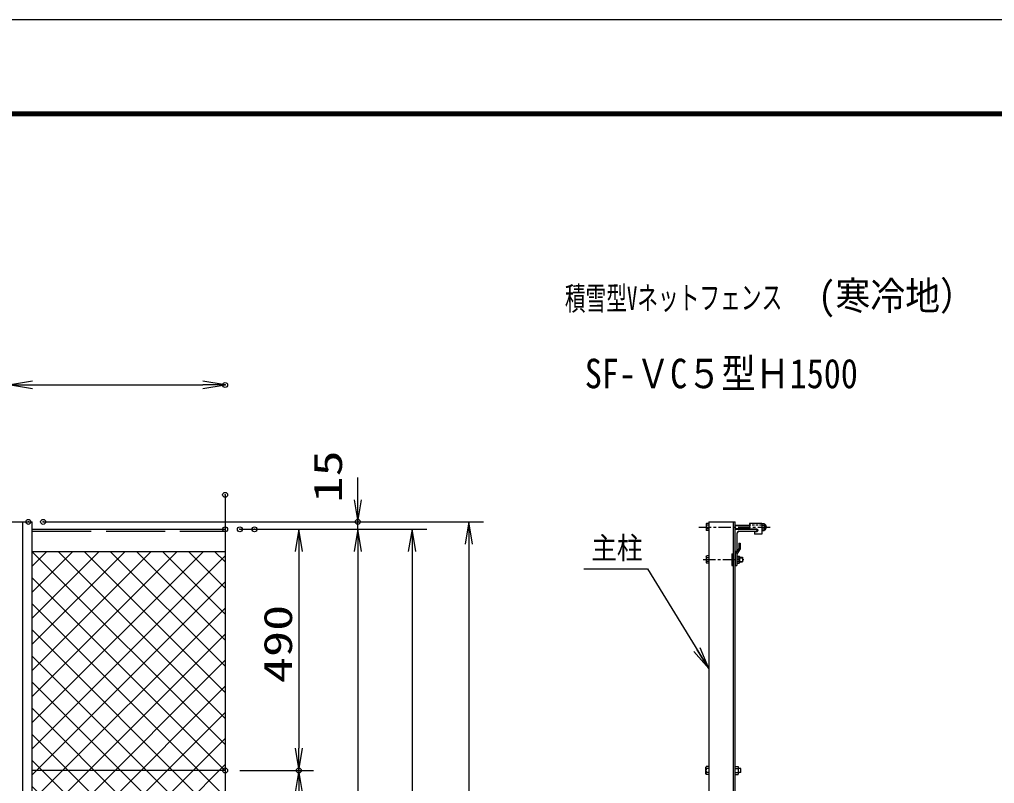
# Model space of a CAD drawing. Units: millimetres, scale not verified. Extents: x -4455 to 4455, y -3150 to 3150.
# Drawn here: x -1469 to 513, y 1598 to 3150 of the extents above; entities that cross this region are included whole.
import ezdxf
from ezdxf.enums import TextEntityAlignment as Align

# ---------------------------------------------------------------- set-up
doc = ezdxf.new("R2010")
doc.units = ezdxf.units.MM
doc.header["$LTSCALE"] = 20
doc.header["$PDMODE"] = 32
doc.header["$PDSIZE"] = 10
for name, pattern in [('DASHED', [7.5, 6, -1.5]), ('USER2', [2, 1.25, -0.25, 0.25, -0.25]), ('USER3', [0.375, 0.25, -0.125])]:
    doc.linetypes.add(name, pattern=pattern)
for name, color, linetype, lineweight in [('0-0_1', 7, 'Continuous', 25), ('0-1_2', 7, 'Continuous', 25), ('0-2_0', 4, 'Continuous', 25), ('0-4_EXTCNT-LMEC0', 2, 'Continuous', 25), ('0-6_EXTCNT-L', 4, 'Continuous', 25), ('0-7_WAKU', 7, 'Continuous', 25)]:
    doc.layers.add(name, color=color, linetype=linetype, lineweight=lineweight)
doc.layers.add('0-3_10', color=4, linetype='Continuous')
doc.layers.add('0-5_DEFPOINTS', color=7, linetype='Continuous')
doc.styles.add('ＭＳ ゴシック', font='')
doc.styles.get('ＭＳ ゴシック').set_extended_font_data('MS Gothic')

# ---------------------------------------------------------------- blocks, each defined once
blk = doc.blocks.new('DARROWS')
at = {"layer": '0-2_0', "color": 2}
blk.add_line((0, 0), (-19.982, 0), dxfattribs=at)
blk.add_lwpolyline([(-20, -3.333), (0, 0), (-20, 3.333)], dxfattribs=at)
blk = doc.blocks.new('X29')
at = {"layer": '0-2_0'}
for p, q in [((63878.6, 93577.1), (70834.9, 100533.4)), ((63878.6, 94637.7), (69774.3, 100533.4)), ((63878.6, 95698.4), (68713.6, 100533.4)), ((63878.6, 96759), (67652.9, 100533.4)), ((63878.6, 97819.7), (66592.3, 100533.4)), ((63878.6, 98880.4), (65531.6, 100533.4)), ((63878.6, 99941), (64470.9, 100533.4)), ((71718.6, 92683.7), (63878.6, 100523.8)), ((63878.6, 92516.4), (71718.6, 100356.4)), ((71718.6, 93744.4), (64929.6, 100533.4)), ((71718.6, 94805.1), (65990.3, 100533.4)), ((71718.6, 95865.7), (67050.9, 100533.4)), ((71718.6, 96926.4), (68111.6, 100533.4)), ((71718.6, 97987), (69172.2, 100533.4)), ((71718.6, 99047.7), (70232.9, 100533.4)), ((71718.6, 100108.4), (71293.6, 100533.4)), ((71718.6, 91623.1), (63878.6, 99463.1)), ((63878.6, 91455.7), (71718.6, 99295.8)), ((71718.6, 90562.4), (63878.6, 98402.4)), ((63878.6, 90395.1), (71718.6, 98235.1)), ((71718.6, 89501.8), (63878.6, 97341.8)), ((63878.6, 89334.4), (71718.6, 97174.4)), ((71718.6, 88441.1), (63878.6, 96281.1)), ((63878.6, 88273.8), (71718.6, 96113.8)), ((71718.6, 87380.4), (63878.6, 95220.5)), ((63878.6, 87213.1), (71718.6, 95053.1)), ((71718.6, 86319.8), (63878.6, 94159.8)), ((63878.6, 86152.4), (71718.6, 93992.5)), ((71718.6, 85259.1), (63878.6, 93099.1)), ((63878.6, 85091.8), (71718.6, 92931.8)), ((71718.6, 84198.5), (63878.6, 92038.5)), ((63878.6, 84031.1), (71718.6, 91871.1)), ((71718.6, 83137.8), (63878.6, 90977.8)), ((63878.6, 82970.5), (71718.6, 90810.5)), ((71718.6, 82077.1), (63878.6, 89917.2)), ((63878.6, 81909.8), (71718.6, 89749.8)), ((71718.6, 81016.5), (63878.6, 88856.5)), ((63878.6, 80849.1), (71718.6, 88689.2)), ((71718.6, 79955.8), (63878.6, 87795.8)), ((63878.6, 79788.5), (71718.6, 87628.5)), ((71718.6, 78895.2), (63878.6, 86735.2)), ((63878.6, 78727.8), (71718.6, 86567.8)), ((71718.6, 77834.5), (63878.6, 85674.5)), ((63878.6, 77667.2), (71718.6, 85507.2)), ((71718.6, 76773.8), (63878.6, 84613.8)), ((63878.6, 76606.5), (71718.6, 84446.5)), ((71718.6, 75713.2), (63878.6, 83553.2)), ((63878.6, 75545.8), (71718.6, 83385.9)), ((71718.6, 74652.5), (63878.6, 82492.5)), ((63878.6, 74485.2), (71718.6, 82325.2)), ((71718.6, 73591.9), (63878.6, 81431.9)), ((63878.6, 73424.5), (71718.6, 81264.5)), ((71356.4, 72893.4), (63878.6, 80371.2)), ((64408.1, 72893.4), (71718.6, 80203.9)), ((70295.7, 72893.4), (63878.6, 79310.5)), ((65468.8, 72893.4), (71718.6, 79143.2)), ((69235.1, 72893.4), (63878.6, 78249.9)), ((66529.4, 72893.4), (71718.6, 78082.5)), ((68174.4, 72893.4), (63878.6, 77189.2)), ((67590.1, 72893.4), (71718.6, 77021.9)), ((67113.7, 72893.4), (63878.6, 76128.6)), ((68650.8, 72893.4), (71718.6, 75961.2)), ((66053.1, 72893.4), (63878.6, 75067.9)), ((69711.4, 72893.4), (71718.6, 74900.6)), ((64992.4, 72893.4), (63878.6, 74007.2)), ((70772.1, 72893.4), (71718.6, 73839.9)), ((63931.8, 72893.4), (63878.6, 72946.6))]:
    blk.add_line(p, q, dxfattribs=at)

msp = doc.modelspace()

# ---------------------------------------------------------------- linework, layer by layer
at = {"layer": '0-0_1', "color": 4}
for p, q in [((-1051.35, 2184.08), (-1051.35, 2099.44)), ((-1051.35, 2099.44), (-1051.35, 944.38)), ((-5.67, 2056.42), (0.93, 2056.42)), ((-5.67, 2048.74), (0.93, 2048.74))]:
    msp.add_line(p, q, dxfattribs=at)
at = {"layer": '0-0_1'}
for p, q in [((-1462.85, 359.08), (-1462.85, 2129.08)), ((-1443.35, 359.08), (-1443.35, 2129.08)), ((-67.95, 2129.08), (-67.95, 359.08)), ((-17.46, 359.08), (-17.46, 2129.08)), ((-13.95, 359.08), (-13.96, 2129.08)), ((-1443.35, 2114.08), (-1051.35, 2114.08)), ((-6.96, 2086.08), (-6.96, 2075.08)), ((-6.96, 2086.08), (-3.76, 2086.08)), ((-3.76, 2086.08), (-3.76, 2074.11)), ((-1443.35, 2069.08), (-1051.35, 2069.08)), ((-20.76, 2064.58), (-20.76, 2040.58)), ((-20.76, 2064.58), (-17.46, 2064.58)), ((-6.96, 2075.08), (-13.96, 2064.58)), ((-13.96, 2064.58), (-13.96, 2040.58)), ((-3.76, 2074.11), (-10.76, 2063.61)), ((-10.76, 2063.61), (-10.76, 2040.58)), ((-5.67, 2057.38), (0.93, 2057.38)), ((-5.67, 2047.78), (0.93, 2047.78)), ((0.93, 2057.38), (0.93, 2047.78)), ((-20.76, 2040.58), (-17.46, 2040.58)), ((-13.96, 2040.58), (-10.76, 2040.58)), ((-1051.35, 1624.08), (-1443.35, 1624.08))]:
    msp.add_line(p, q, dxfattribs=at)
at = {"layer": '0-0_1', "linetype": 'DASHED'}
msp.add_line((-1443.35, 2110.08), (-1051.35, 2110.08), dxfattribs=at)
at = {"layer": '0-0_1', "color": 4, "linetype": 'USER2'}
for p, q in [((-87.95, 2118.58), (56.8, 2118.58)), ((-79.28, 2052.58), (3.78, 2052.58))]:
    msp.add_line(p, q, dxfattribs=at)
at = {"layer": '0-0_1'}
msp.add_arc((42.58, 2118.46), 6.88, 294.0287, 66.50071, dxfattribs=at)
at = {"layer": '0-1_2'}
for p, q in [((-73.04, 2124.88), (-72.48, 2125.85)), ((-73.04, 2124.88), (-73.04, 2112.3)), ((-67.96, 2125.85), (-72.48, 2125.85)), ((-67.96, 2122.22), (-72.48, 2122.22)), ((-67.96, 2125.85), (-67.96, 2111.32)), ((-67.85, 2121.36), (-67.85, 2106.83)), ((-13.96, 2122.23), (15.26, 2122.23)), ((40.26, 2125.81), (40.26, 2111.34)), ((40.26, 2125.81), (44.76, 2125.81)), ((40.26, 2122.19), (44.81, 2122.19)), ((40.26, 2122.19), (40.26, 2114.96)), ((45.32, 2124.84), (44.76, 2125.81)), ((45.32, 2124.84), (45.32, 2112.31)), ((-73.04, 2112.3), (-72.48, 2111.32)), ((-67.96, 2114.96), (-72.48, 2114.96)), ((-67.96, 2111.32), (-72.48, 2111.32)), ((-13.96, 2115), (15.26, 2115)), ((40.26, 2114.96), (44.76, 2114.96)), ((40.26, 2111.34), (44.76, 2111.34)), ((45.32, 2112.31), (44.76, 2111.34)), ((-73.04, 2058.88), (-72.48, 2059.85)), ((-73.04, 2058.88), (-73.04, 2046.3)), ((-73.04, 2046.3), (-72.48, 2045.32)), ((-67.96, 2059.85), (-72.48, 2059.85)), ((-67.96, 2056.22), (-72.48, 2056.22)), ((-67.96, 2048.96), (-72.48, 2048.96)), ((-67.96, 2045.32), (-72.48, 2045.32)), ((-67.96, 2059.85), (-67.96, 2045.32)), ((-10.76, 2059.84), (-6.23, 2059.84)), ((-10.76, 2059.84), (-10.76, 2045.31)), ((-10.76, 2056.21), (-6.23, 2056.21)), ((-10.76, 2048.94), (-6.23, 2048.94)), ((-10.76, 2045.31), (-6.23, 2045.31)), ((-5.67, 2058.87), (-6.23, 2059.84)), ((-5.67, 2046.29), (-6.23, 2045.31)), ((-5.67, 2058.87), (-5.67, 2046.29)), ((-73.55, 1631.01), (-72.94, 1632.08)), ((-73.55, 1617.15), (-73.55, 1631.01)), ((-67.95, 1632.08), (-72.94, 1632.08)), ((-67.95, 1628.08), (-72.94, 1628.08)), ((-13.95, 1632.08), (-8.17, 1632.08)), ((-13.95, 1628.08), (-8.17, 1628.08)), ((-7.55, 1631.01), (-8.17, 1632.08)), ((-7.55, 1617.15), (-7.55, 1631.01)), ((-73.55, 1617.15), (-72.94, 1616.08)), ((-67.95, 1616.08), (-72.94, 1616.08)), ((-67.95, 1620.08), (-72.93, 1620.08)), ((-13.95, 1620.08), (-8.17, 1620.08)), ((-13.95, 1616.08), (-8.17, 1616.08)), ((-7.55, 1617.15), (-8.17, 1616.08)), ((-2.48, 1620.08), (-7.55, 1620.08))]:
    msp.add_line(p, q, dxfattribs=at)
at = {"layer": '0-1_2', "color": 4}
for p, q in [((-13.96, 2121.51), (15.26, 2121.51)), ((-13.96, 2115.72), (15.26, 2115.72))]:
    msp.add_line(p, q, dxfattribs=at)
at = {"layer": '0-1_2'}
msp.add_lwpolyline([(-2.48, 1620.08), (-2.48, 1628.08), (-7.55, 1628.08)], dxfattribs=at)
for centre, radius, start, end in [((-61.06, 2118.59), 11.98, 162.34599, 197.64446), ((-66.47, 2124.88), 6.57, 180.00005, 203.88695), ((32.28, 2118.68), 13.02, 343.38898, 15.69304), ((38.78, 2124.84), 6.57, 336.37143, 0.00012), ((-66.47, 2112.3), 6.57, 156.11459, 180.00005), ((38.78, 2112.31), 6.54, 0.00012, 23.96517), ((-61.06, 2052.59), 11.98, 162.34599, 197.64446), ((-66.47, 2046.3), 6.57, 156.11459, 180.00005), ((-66.47, 2058.88), 6.57, 180.00005, 203.88695), ((-12.24, 2058.87), 6.57, 336.11305, 359.99995), ((-17.65, 2052.58), 11.98, 342.35554, 17.65401), ((-12.24, 2046.29), 6.57, 359.99995, 23.88541), ((-66.32, 1631.01), 7.23, 179.99992, 203.88486), ((-60.36, 1624.08), 13.19, 162.35463, 197.65355), ((-14.79, 1631.01), 7.23, 336.12625, 0), ((-20.8, 1624.08), 13.25, 342.41266, 17.55417), ((-66.32, 1617.15), 7.23, 156.1122, 179.99992), ((-14.79, 1617.15), 7.23, 0, 23.88957)]:
    msp.add_arc(centre, radius, start, end, dxfattribs=at)
at = {"layer": '0-2_0', "color": 2}
for p, q in [((-781.28, 2174.08), (-781.28, 2219.08)), ((-781.28, 2114.08), (-781.28, 2129.08)), ((-781.28, 2069.08), (-781.28, 689.08)), ((-781.28, 2069.08), (-781.28, 2024.08)), ((-671.28, 2069.08), (-671.28, 659.08))]:
    msp.add_line(p, q, dxfattribs=at)
at = {"layer": '0-2_0', "color": 7}
for p, q in [((-1532.35, 2129.08), (-1443.35, 2129.08)), ((-67.95, 2129.08), (-13.96, 2129.08)), ((15.26, 2125.88), (15.26, 2114.48)), ((40.26, 2125.88), (15.26, 2125.88)), ((40.26, 2125.88), (40.26, 2104.28)), ((-13.96, 2114.08), (31.04, 2114.08)), ((-13.96, 2063.78), (-13.96, 2108.78)), ((-9.96, 2072.08), (-9.96, 2107.08)), ((-6.96, 2110.08), (28.04, 2110.08)), ((29.66, 2114.48), (15.26, 2114.48)), ((25.26, 2109.28), (25.26, 2104.28)), ((29.66, 2109.28), (25.26, 2109.28)), ((40.26, 2104.28), (25.26, 2104.28)), ((31.04, 2114.08), (31.04, 2113.08)), ((-12.96, 2069.08), (-13.96, 2069.08))]:
    msp.add_line(p, q, dxfattribs=at)
at = {"layer": '0-2_0', "color": 1}
for p, q in [((-1421.35, 2129.08), (-751.28, 2129.08)), ((-991.35, 2114.08), (-751.28, 2114.08)), ((-991.35, 2114.08), (-641.28, 2114.08)), ((-961.35, 2114.08), (-751.28, 2114.08))]:
    msp.add_line(p, q, dxfattribs=at)
at = {"layer": '0-2_0', "color": 7, "linetype": 'USER3'}
msp.add_line((40.26, 2122.68), (15.26, 2122.68), dxfattribs=at)
at = {"layer": '0-2_0', "color": 7}
for centre, radius, start, end in [((-6.96, 2107.08), 3, 90, 180), ((28.04, 2113.08), 3, 270, 360), ((29.66, 2111.88), 2.6, 270, 90), ((-12.96, 2072.08), 3, 270, 0)]:
    msp.add_arc(centre, radius, start, end, dxfattribs=at)
at = {"layer": '0-4_EXTCNT-LMEC0', "color": 1}
for p, q in [((-1391.35, 2129.08), (-525.61, 2129.08)), ((-1021.35, 2114.08), (-871.35, 2114.08)), ((-1021.35, 1624.08), (-871.35, 1624.08)), ((-1021.35, 1624.08), (-871.35, 1624.08))]:
    msp.add_line(p, q, dxfattribs=at)
at = {"layer": '0-4_EXTCNT-LMEC0'}
for p, q in [((-555.61, 2084.08), (-555.61, 404.08)), ((-901.35, 2069.08), (-901.35, 1669.08))]:
    msp.add_line(p, q, dxfattribs=at)
at = {"layer": '0-5_DEFPOINTS'}
for p in [(-1051.35, 2407.41), (-1051.35, 2184.08), (-1451.35, 2129.08), (-1421.35, 2129.08), (-781.28, 2129.08), (-1051.35, 2114.08), (-1021.35, 2114.08), (-991.35, 2114.08), (-1051.35, 1624.08), (-901.35, 1624.08)]:
    msp.add_point(p, dxfattribs=at)
at = {"layer": '0-6_EXTCNT-L', "color": 2}
msp.add_line((-1442.85, 2407.41), (-1096.35, 2407.41), dxfattribs=at)
at = {"layer": '0-6_EXTCNT-L'}
msp.add_lwpolyline([(-322.09, 2033.94), (-192.57, 2033.94), (-69.53, 1833.73)], dxfattribs=at)
at = {"layer": '0-7_WAKU', "color": 3}
msp.add_lwpolyline([(-4455, 3150), (4455, 3150), (4455, -3150), (-4455, -3150)], close=True, dxfattribs=at)
at = {"layer": '0-7_WAKU'}
for points in [[(-4155, 2962.5), (4155, 2962.5), (4155, -2962.5), (-4155, -2962.5)], [(-4153.13, 2960.62), (4153.12, 2960.62), (4153.12, -2960.63), (-4153.13, -2960.63)], [(-4151.25, 2958.75), (4151.25, 2958.75), (4151.25, -2958.75), (-4151.25, -2958.75)], [(-4149.38, 2956.87), (4149.37, 2956.87), (4149.37, -2956.88), (-4149.38, -2956.88)], [(-4147.5, 2955), (4147.5, 2955), (4147.5, -2955), (-4147.5, -2955)]]:
    msp.add_lwpolyline(points, close=True, dxfattribs=at)

# ---------------------------------------------------------------- block references
at = {"layer": '0-2_0', "xscale": 2.25, "yscale": 2.25}
for p, rotation in [((-781.28, 2129.08), 270), ((-781.28, 2114.08), 90), ((-781.28, 2114.08), 90), ((-671.28, 2114.08), 90)]:
    msp.add_blockref('DARROWS', p, dxfattribs=dict(at, rotation=rotation))
at = {"layer": '0-4_EXTCNT-LMEC0', "xscale": 2.25, "yscale": 2.25}
for p, rotation in [((-555.61, 2129.08), 90), ((-901.35, 2114.08), 90), ((-901.35, 1624.08), 270), ((-901.35, 1624.08), 90)]:
    msp.add_blockref('DARROWS', p, dxfattribs=dict(at, rotation=rotation))
at = {"layer": '0-6_EXTCNT-L', "xscale": 2.25, "yscale": 2.25}
for p, rotation in [((-1487.85, 2407.41), 180), ((-67.95, 1831.17), 301.57426)]:
    msp.add_blockref('DARROWS', p, dxfattribs=dict(at, rotation=rotation))
at = {"layer": '0-6_EXTCNT-L'}
for name, p, xscale, yscale in [('DARROWS', (-1051.35, 2407.41), 2.25, 2.25), ('X29', (-4637.28, -2957.59), 0.05, 0.05)]:
    msp.add_blockref(name, p, dxfattribs=dict(at, xscale=xscale, yscale=yscale))

# ---------------------------------------------------------------- texts
at = {"layer": '0-0_1', "color": 4, "style": 'ＭＳ ゴシック', "width": 0.85}
msp.add_text('主柱', height=44.96, dxfattribs=at).set_placement((-306.87, 2040.21), align=Align.BOTTOM_LEFT)
at = {"layer": '0-2_0', "color": 3, "style": 'ＭＳ ゴシック', "width": 1.35}
msp.add_text('15', height=57.77, rotation=90, dxfattribs=at).set_placement((-796.17, 2168.41), align=Align.BOTTOM_LEFT)
at = {"layer": '0-3_10', "style": 'ＭＳ ゴシック', "width": 0.65}
msp.add_text('積雪型Vネットフェンス', height=47.47, rotation=0.335, dxfattribs=at).set_placement((-360.16, 2544.98), align=Align.BOTTOM_LEFT)
at = {"layer": '0-3_10', "style": 'ＭＳ ゴシック', "width": 0.85}
msp.add_text('SF-ＶC５型Ｈ1500', height=59.93, dxfattribs=at).set_placement((-319.87, 2382.78), align=Align.BOTTOM_LEFT)
at = {"layer": '0-4_EXTCNT-LMEC0', "color": 3, "style": 'ＭＳ ゴシック', "width": 1.35}
msp.add_text('490', height=57.77, rotation=90, dxfattribs=at).set_placement((-897.75, 1801.58), align=Align.BOTTOM_LEFT)
at = {"layer": '0-6_EXTCNT-L', "style": 'ＭＳ ゴシック', "width": 0.9}
msp.add_text('(寒冷地）', height=57.73, dxfattribs=at).set_placement((154.46, 2542.43), align=Align.BOTTOM_LEFT)

doc.saveas('drawing.dxf')
